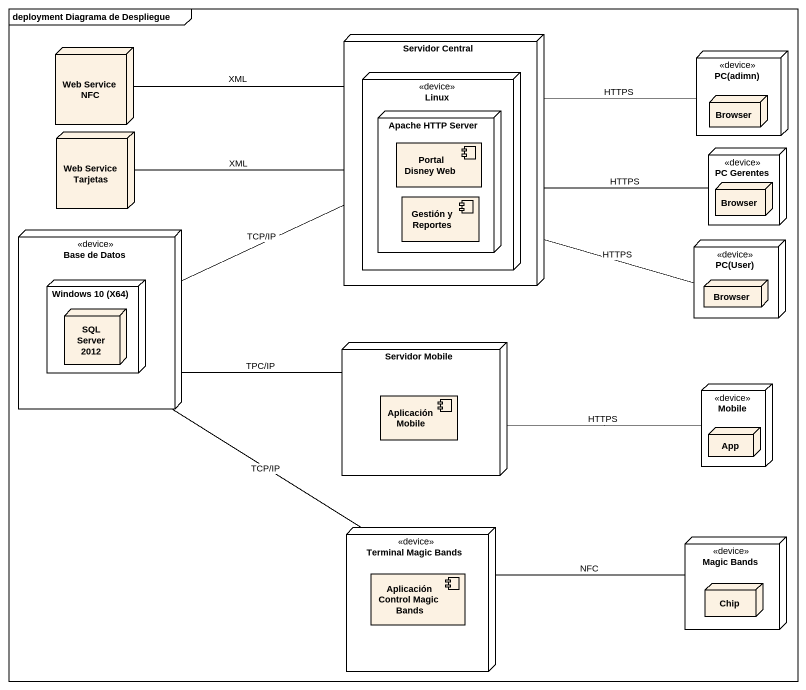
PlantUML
@startuml
mainframe deployment Diagrama de Despliegue
node "Servidor Central" as Servidor_Central {
  node Linux <<device>> {
    node "Apache HTTP Server" as Apache_HTTP_Server {
      component "Portal Disney Web" as Portal_Disney_Web
      component "Gestión y Reportes" as Gestión_y_Reportes
    }
  }
}
node "Web Service NFC" as Web_Service_NFC
node "PC(adimn)" as PC_adimn <<device>> {
  node Browser
}
node "Web Service Tarjetas" as Web_Service_Tarjetas
node "PC Gerentes" as PC_Gerentes <<device>> {
  node "Browser" as Browser_2
}
node "Base de Datos" as Base_de_Datos <<device>> {
  node "Windows 10 (X64)" as Windows_10_X64 {
    node "SQL Server 2012" as SQL_Server_2012
  }
}
node "PC(User)" as PC_User <<device>> {
  node "Browser" as Browser_3
}
node "Servidor Mobile" as Servidor_Mobile {
  component "Aplicación Mobile" as Aplicación_Mobile
}
node Mobile <<device>> {
  node App
}
node "Terminal Magic Bands" as Terminal_Magic_Bands <<device>> {
  component "Aplicación Control Magic Bands" as Aplicación_Control_Magic
}
node "Magic Bands" as Magic_Bands <<device>> {
  node Chip
}
Servidor_Central -left- Web_Service_Tarjetas : XML
Servidor_Central -left- Base_de_Datos : TCP/IP
Web_Service_NFC -right- Servidor_Central : XML
PC_adimn -left- Servidor_Central : HTTPS
PC_Gerentes -left- Servidor_Central : HTTPS
PC_User -left- Servidor_Central : HTTPS
Servidor_Mobile -left- Base_de_Datos : TPC/IP
Mobile -left- Servidor_Mobile : HTTPS
Terminal_Magic_Bands -up- Base_de_Datos : TCP/IP
Magic_Bands -left- Terminal_Magic_Bands : NFC
@enduml
